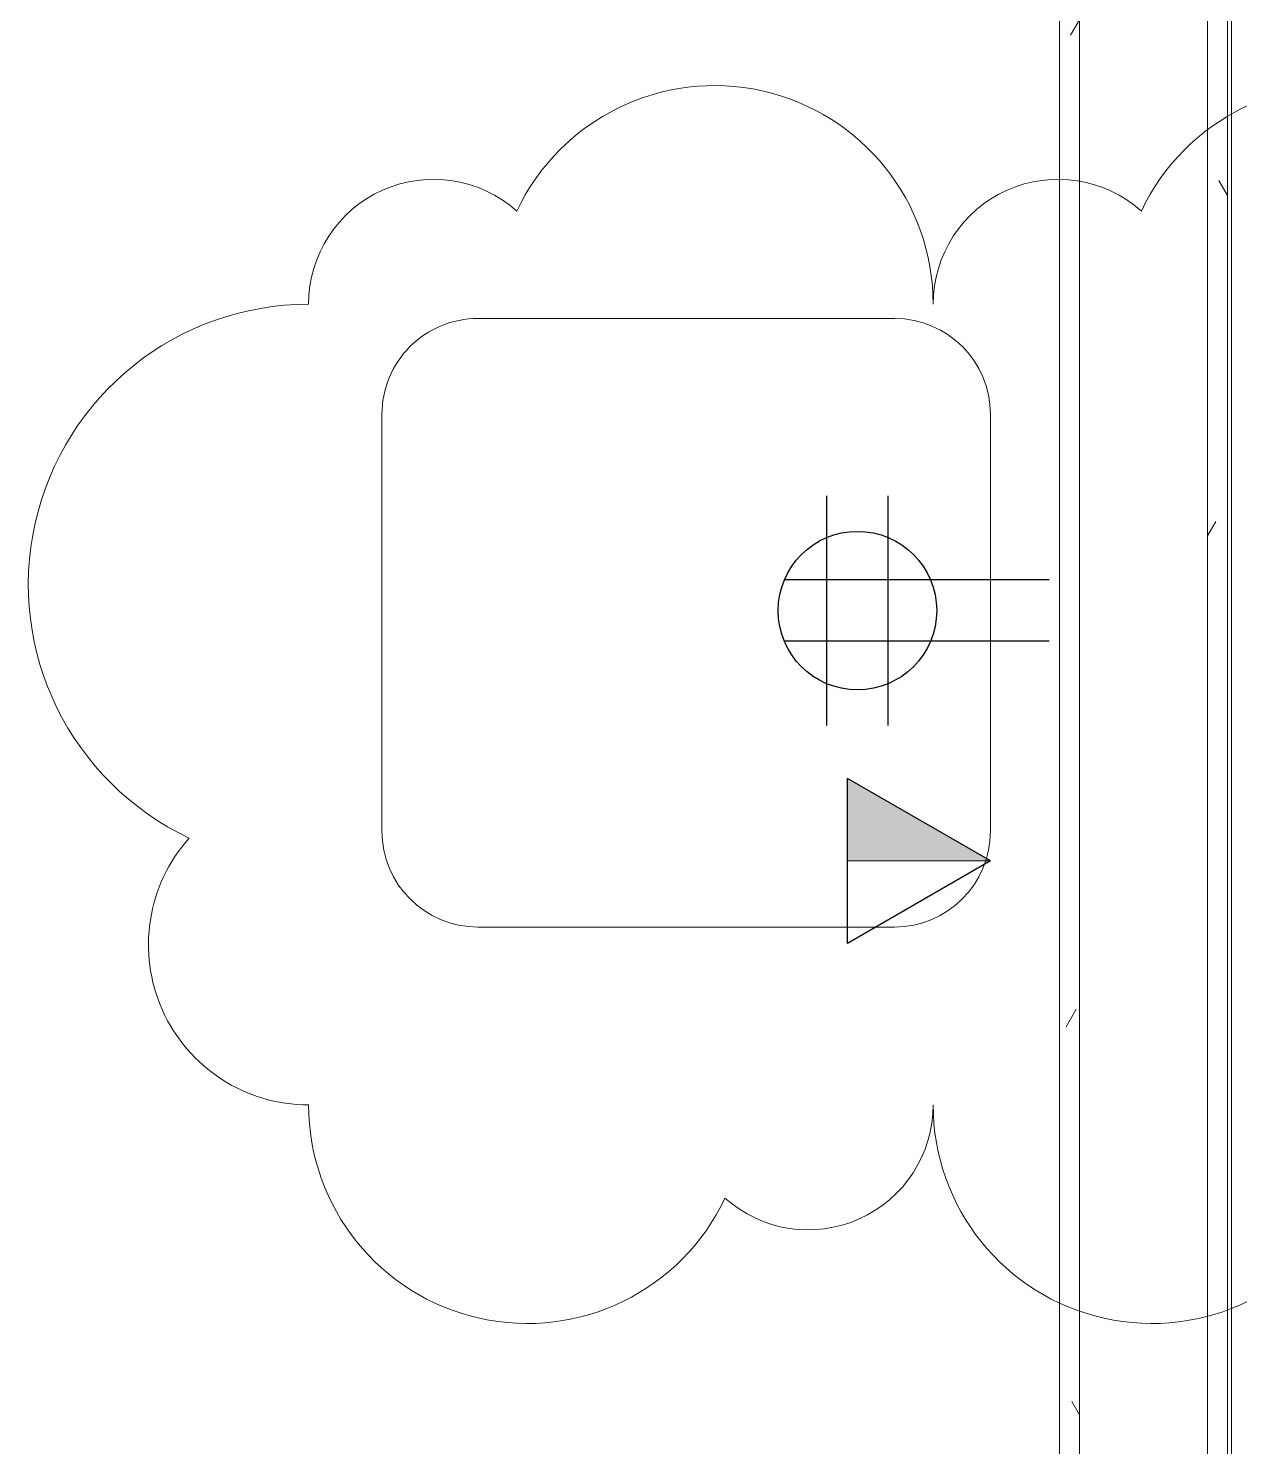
# Model space of a CAD drawing. Header units: inches. Extents: x -610 to 219, y 1022 to 1725.
# Drawn here: x -226.35 to -188.53, y 1313.81 to 1358.09 of the extents above; entities that cross this region are included whole.
import ezdxf

# ---------------------------------------------------------------- set-up
doc = ezdxf.new("R2010")
doc.units = ezdxf.units.IN
doc.header["$MEASUREMENT"] = 0
for name, color, linetype, lineweight in [('A-ANNO-NOTE', 131, 'Continuous', 9), ('A-WALL', 113, 'Continuous', 18), ('A-WALL-PATT', 111, 'Continuous', 18), ('G-ANNO-REVC', 71, 'Continuous', 9), ('I-FURN', 30, 'Continuous', 9), ('I-WALL', 2, 'Continuous', 18)]:
    doc.layers.add(name, color=color, linetype=linetype, lineweight=lineweight)
pattern_1 = [(0, (0, 0), (15.36, 3.84), [0.634, -10.886, 0.634, -10.886, -61.44]), (0, (0, 0), (15.36, 3.84), [-23.04, 0.634, -22.406, 0.634, -10.886, -26.88]), (0, (0, 0), (15.36, 3.84), [-57.6, 0.634, -7.046, 0.634, -18.566]), (120, (5.76, 1.92), (-11.005538, 11.38215), [0.634, -10.886, 0.634, -10.886, -61.44]), (120, (5.76, 1.92), (-11.005538, 11.38215), [-23.04, 0.634, -22.406, 0.634, -10.886, -26.88]), (120, (5.76, 1.92), (-11.005538, 11.38215), [-57.6, 0.634, -7.046, 0.634, -18.566]), (240, (7.68, 9.6), (-4.354462, -15.22215), [0.634, -10.886, 0.634, -10.886, -61.44]), (240, (7.68, 9.6), (-4.354462, -15.22215), [-23.04, 0.634, -22.406, 0.634, -10.886, -26.88]), (240, (7.68, 9.6), (-4.354462, -15.22215), [-57.6, 0.634, -7.046, 0.634, -18.566])]

# ---------------------------------------------------------------- blocks, each defined once
blk = doc.blocks.new('Bernhardt_Design-Table-Occasional-Accent-_A19-A42_ - A19-4591634-FIRST FLOOR POWER _ SIGNAL')
at = {"layer": 'I-FURN'}
for p, q in [((-6.5, 9.5), (6.5, 9.5)), ((-9.5, -6.513), (-9.5, 6.5)), ((9.5, 6.5), (9.5, -6.503)), ((6.503, -9.5), (-6.513, -9.5))]:
    blk.add_line(p, q, dxfattribs=at)
for centre, radius, start, end in [((-6.5, 6.5), 3, 90, 180), ((6.5, 6.5), 3, 0, 90), ((-6.513, -6.513), 2.987, 180, 270), ((6.503, -6.503), 2.997, 270, 0)]:
    blk.add_arc(centre, radius, start, end, dxfattribs=at)
blk = doc.blocks.new('Family - ___-4856881-FIRST FLOOR POWER _ SIGNAL')
at = {"layer": 'G-ANNO-REVC'}
for centre, radius, start, end in [((-204.925, 1349.482), 6.825, 0, 154.7912), ((-185.425, 1349.482), 6.825, 360, 154.7912), ((-213.7, 1349.482), 3.9, 48.1897, 180), ((-194.2, 1349.482), 3.9, 48.1897, 180), ((-217.6, 1340.732), 8.75, 90, 244.7912), ((-217.6, 1329.482), 5, 138.1897, 270), ((-210.775, 1324.482), 6.825, 180, 334.7912), ((-202, 1324.482), 3.9, 228.1897, 0), ((-191.275, 1324.482), 6.825, 180, 334.7912)]:
    blk.add_arc(centre, radius, start, end, dxfattribs=at)

msp = doc.modelspace()

# ---------------------------------------------------------------- hatches: boundary and pattern name
at = {"layer": 'A-ANNO-NOTE'}
msp.add_hatch(color=256, dxfattribs=at).paths.add_polyline_path([(-196.312, 1332.099), (-200.778, 1334.677), (-200.778, 1332.099)], flags=0)
at = {"layer": 'A-WALL-PATT', "lineweight": 9}
h = msp.add_hatch(dxfattribs=at)
h.set_pattern_fill('FP_1', color=256, style=0, pattern_type=2)
h.set_pattern_definition(pattern_1)
h.paths.add_polyline_path([(-188.906, 1188.286), (-188.906, 1220.975), (-189.531, 1220.975), (-189.531, 1188.286)], flags=0)
h.paths.add_polyline_path([(-189.531, 1260.975), (-188.906, 1260.975), (-188.906, 1431.161), (-189.531, 1431.161), (-189.531, 1272.584)], flags=0)
h = msp.add_hatch(dxfattribs=at)
h.set_pattern_fill('FP_1', color=256, style=0, pattern_type=2)
h.set_pattern_definition(pattern_1)
h.paths.add_polyline_path([(-193.531, 1188.286), (-193.531, 1220.975), (-194.156, 1220.975), (-194.156, 1188.286)], flags=0)
h.paths.add_polyline_path([(-194.156, 1260.975), (-193.531, 1260.975), (-193.531, 1263.036), (-194.156, 1263.036), (-194.156, 1262.411)], flags=0)
h.paths.add_polyline_path([(-193.531, 1265.536), (-193.531, 1430.536), (-194.156, 1430.536), (-194.156, 1265.536)], flags=0)

# ---------------------------------------------------------------- linework, layer by layer
at = {"layer": 'A-ANNO-NOTE', "lineweight": 30}
for p, q in [((-201.422, 1336.328), (-201.422, 1343.501)), ((-199.506, 1336.328), (-199.506, 1343.501)), ((-194.483, 1340.873), (-202.746, 1340.873)), ((-194.483, 1338.957), (-202.746, 1338.957)), ((-196.312, 1332.099), (-200.778, 1334.677)), ((-200.778, 1329.52), (-200.778, 1334.677)), ((-196.312, 1332.099), (-200.778, 1329.52))]:
    msp.add_line(p, q, dxfattribs=at)
at = {"layer": 'A-ANNO-NOTE'}
for p, q in [((-196.312, 1332.099), (-200.778, 1334.677)), ((-200.778, 1334.677), (-200.778, 1332.099)), ((-200.778, 1332.099), (-196.312, 1332.099))]:
    msp.add_line(p, q, dxfattribs=at)
at = {"layer": 'A-ANNO-NOTE', "lineweight": 30}
msp.add_circle((-200.464, 1339.915), 2.475, dxfattribs=at)
at = {"layer": 'A-WALL'}
for p, q in [((-193.531, 1265.536), (-193.531, 1431.161)), ((-189.531, 1260.975), (-189.531, 1431.161)), ((-188.906, 1260.975), (-188.906, 1431.161))]:
    msp.add_line(p, q, dxfattribs=at)
at = {"layer": 'I-WALL'}
for p, q in [((-194.156, 1430.536), (-194.156, 1266.161)), ((-188.781, 1260.975), (-188.781, 1430.536))]:
    msp.add_line(p, q, dxfattribs=at)

# ---------------------------------------------------------------- block references
at = {"layer": 'G-ANNO-REVC'}
msp.add_blockref('Family - ___-4856881-FIRST FLOOR POWER _ SIGNAL', (0, 0), dxfattribs=at)
at = {"layer": 'I-FURN', "rotation": 180}
msp.add_blockref('Bernhardt_Design-Table-Occasional-Accent-_A19-A42_ - A19-4591634-FIRST FLOOR POWER _ SIGNAL', (-205.812, 1339.536), dxfattribs=at)

doc.saveas('drawing.dxf')
